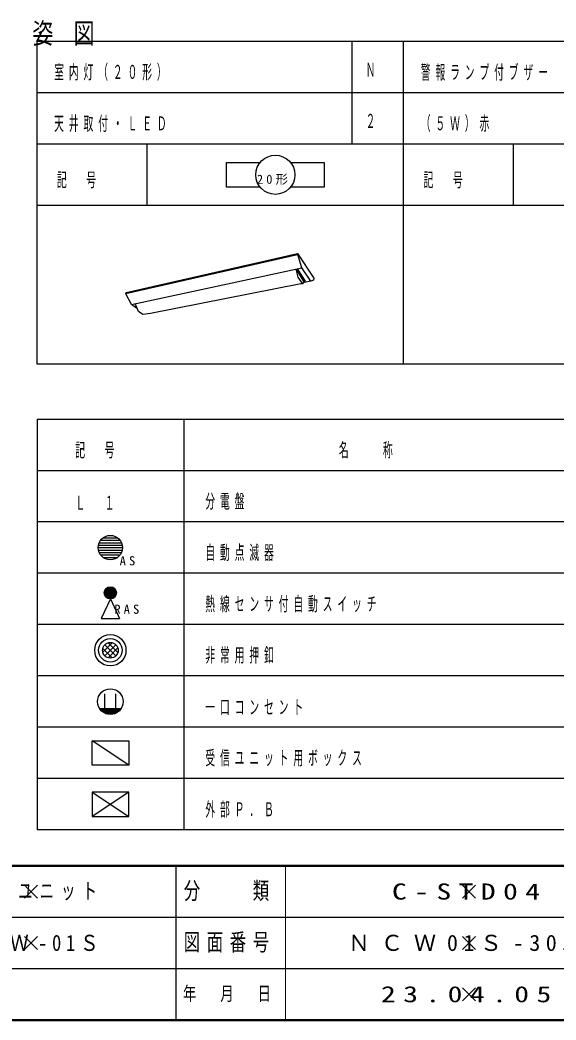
# Model space of a CAD drawing. Units: millimetres on the paper, enlarged 30 times. Extents: x -11550 to 0, y -44550 to 8010.
# Drawn here: x -4687 to -2494, y -35640 to -31549 of the extents above; entities that cross this region are included whole.
import ezdxf
from ezdxf.enums import TextEntityAlignment as Align

# ---------------------------------------------------------------- set-up
doc = ezdxf.new("R2010")
doc.units = ezdxf.units.MM
doc.header["$LTSCALE"] = 30
doc.layers.add('layer1', color=4, linetype='Continuous', lineweight=25)
doc.styles.add('ＭＳ ゴシック', font='')
doc.styles.get('ＭＳ ゴシック').set_extended_font_data('MS Gothic')

# ---------------------------------------------------------------- blocks, each defined once
blk = doc.blocks.new('x')
at = {"color": 0, "linetype": 'Continuous', "lineweight": -2}
for p, q in [((-0.884, -0.884), (0.884, 0.884)), ((0.884, -0.884), (-0.884, 0.884))]:
    blk.add_line(p, q, dxfattribs=at)

msp = doc.modelspace()

# ---------------------------------------------------------------- linework, layer by layer
at = {"layer": 'layer1', "color": 3}
for p, q in [((-3117.27, -31637.48), (-4617.27, -31637.48)), ((-4617.27, -32957.48), (-4617.27, -31637.48)), ((-1617.27, -31637.48), (-3117.27, -31637.48)), ((-3117.27, -32957.48), (-3117.27, -31637.48)), ((-3117.27, -32057.48), (-4617.27, -32057.48)), ((-4167.27, -32307.48), (-4167.27, -32057.48)), ((-1617.27, -32057.48), (-3117.27, -32057.48)), ((-2667.27, -32307.48), (-2667.27, -32057.48)), ((-3117.27, -32307.48), (-4617.27, -32307.48)), ((-1617.27, -32307.48), (-3117.27, -32307.48)), ((-3550.99, -32509.59), (-4253.86, -32669.64)), ((-4252.06, -32664.25), (-3551.63, -32503.84)), ((-3533.66, -32563.14), (-3551.63, -32503.84)), ((-3551.63, -32503.84), (-3485.14, -32604.83)), ((-4231.22, -32712.77), (-3533.31, -32563.67)), ((-3548.76, -32600.65), (-3557.43, -32568.99)), ((-3557.43, -32568.99), (-3523.9, -32623.67)), ((-3555.48, -32571.98), (-3549.48, -32570.69)), ((-3549.48, -32570.69), (-3555.48, -32571.98)), ((-3555.06, -32572.62), (-3549.06, -32571.33)), ((-3550.43, -32579.7), (-3544.43, -32578.41)), ((-3518.6, -32617.96), (-3549.48, -32570.69)), ((-3530.71, -32626.93), (-3548.76, -32600.65)), ((-3497.36, -32617.41), (-3533.66, -32563.14)), ((-3537.28, -32627.84), (-4152.66, -32749.47)), ((-3528.99, -32628.19), (-3537.28, -32627.84)), ((-3523.9, -32623.67), (-3530.71, -32626.93)), ((-3524.61, -32619.24), (-3518.6, -32617.96)), ((-3497.36, -32617.41), (-3522.97, -32622.85)), ((-3485.86, -32613.46), (-3497.36, -32617.41)), ((-3485.14, -32604.83), (-3485.86, -32613.46)), ((-4253.86, -32669.64), (-4252.06, -32664.25)), ((-4231.22, -32712.77), (-4253.86, -32669.64)), ((-4209.65, -32728.29), (-4231.22, -32712.77)), ((-4202.02, -32740.96), (-4215.92, -32709.4)), ((-4183.96, -32753.33), (-4202.02, -32740.96)), ((-4152.66, -32749.47), (-4183.96, -32753.33)), ((-3117.27, -32957.48), (-4617.27, -32957.48)), ((-1617.27, -32957.48), (-3117.27, -32957.48)), ((-4617.27, -33182.58), (-492.27, -33182.58)), ((-4617.27, -33182.58), (-4617.27, -34862.58)), ((-4017.27, -33182.58), (-4017.27, -34862.58)), ((-4617.27, -33392.58), (-492.27, -33392.58)), ((-492.27, -34862.58), (-4617.27, -34862.58))]:
    msp.add_line(p, q, dxfattribs=at)
at = {"layer": 'layer1'}
for p, q in [((-3327.27, -32057.48), (-3327.27, -31637.48)), ((-3117.27, -31847.48), (-4617.27, -31847.48)), ((-1617.27, -31847.48), (-3117.27, -31847.48)), ((-492.27, -33602.58), (-4617.27, -33602.58)), ((-492.27, -33812.58), (-4617.27, -33812.58)), ((-492.27, -34022.58), (-4617.27, -34022.58)), ((-492.27, -34232.58), (-4617.27, -34232.58)), ((-492.27, -34442.58), (-4617.27, -34442.58)), ((-4242.27, -34597.58), (-4392.27, -34497.58)), ((-492.27, -34652.58), (-4617.27, -34652.58)), ((-4392.27, -34707.95), (-4242.27, -34807.95)), ((-4242.27, -34707.95), (-4392.27, -34807.95))]:
    msp.add_line(p, q, dxfattribs=at)
at = {"layer": 'layer1', "color": 20}
for p, q in [((-3842.27, -32132.48), (-3704.72, -32132.48)), ((-3842.27, -32232.48), (-3842.27, -32132.48)), ((-3579.82, -32132.48), (-3442.27, -32132.48)), ((-3442.27, -32132.48), (-3442.27, -32232.48)), ((-3704.72, -32232.48), (-3842.27, -32232.48)), ((-3442.27, -32232.48), (-3579.82, -32232.48)), ((-4347.27, -33667.58), (-4287.27, -33667.58)), ((-4367.27, -33707.58), (-4267.27, -33707.58)), ((-4366.26, -33697.58), (-4268.28, -33697.58)), ((-4363.09, -33687.58), (-4271.44, -33687.58)), ((-4357.27, -33677.58), (-4277.27, -33677.58)), ((-4366.26, -33717.58), (-4268.28, -33717.58)), ((-4363.09, -33727.58), (-4271.44, -33727.58)), ((-4357.27, -33737.58), (-4277.27, -33737.58)), ((-4347.27, -33747.58), (-4287.27, -33747.58)), ((-4342.27, -33892.58), (-4292.27, -33892.58)), ((-4341.76, -33887.58), (-4292.77, -33887.58)), ((-4341.76, -33897.58), (-4292.77, -33897.58)), ((-4340.18, -33882.58), (-4294.36, -33882.58)), ((-4340.18, -33902.58), (-4294.36, -33902.58)), ((-4337.27, -33877.58), (-4297.27, -33877.58)), ((-4337.27, -33907.58), (-4297.27, -33907.58)), ((-4332.27, -33872.58), (-4302.27, -33872.58)), ((-4332.27, -33912.58), (-4302.27, -33912.58)), ((-4317.27, -33917.58), (-4354.57, -33997.58)), ((-4317.27, -33917.58), (-4279.96, -33997.58)), ((-4354.57, -33997.58), (-4279.96, -33997.58)), ((-4347.67, -34135.58), (-4309.27, -34097.18)), ((-4294.87, -34149.98), (-4339.67, -34105.18)), ((-4339.67, -34149.98), (-4294.87, -34105.18)), ((-4286.87, -34137.18), (-4326.87, -34097.18)), ((-4309.27, -34157.98), (-4347.67, -34119.58)), ((-4326.87, -34157.98), (-4286.87, -34117.98)), ((-4339.77, -34366.08), (-4339.77, -34306.08)), ((-4294.77, -34366.08), (-4294.77, -34306.08)), ((-4361.37, -34366.08), (-4273.17, -34366.08)), ((-4357.69, -34371.08), (-4276.85, -34371.08)), ((-4352.96, -34376.08), (-4281.58, -34376.08)), ((-4346.66, -34381.08), (-4287.87, -34381.08)), ((-4337.37, -34386.08), (-4297.17, -34386.08)), ((-4392.27, -34597.58), (-4392.27, -34497.58)), ((-4392.27, -34497.58), (-4242.27, -34497.58)), ((-4242.27, -34497.58), (-4242.27, -34597.58)), ((-4242.27, -34597.58), (-4392.27, -34597.58)), ((-4392.27, -34707.95), (-4392.27, -34807.95)), ((-4242.27, -34707.95), (-4392.27, -34707.95)), ((-4242.27, -34807.95), (-4242.27, -34707.95)), ((-4392.27, -34807.95), (-4242.27, -34807.95))]:
    msp.add_line(p, q, dxfattribs=at)
at = {"layer": 'layer1', "color": 7, "lineweight": 50}
for p, q in [((-11550, -35010), (0, -35010)), ((-11550, -35640), (0, -35640))]:
    msp.add_line(p, q, dxfattribs=at)
at = {"layer": 'layer1', "color": 6}
for p, q in [((-4050, -35010), (-4050, -35640)), ((-5625, -35220), (-2100, -35220)), ((-7275, -35430), (0, -35430))]:
    msp.add_line(p, q, dxfattribs=at)
at = {"layer": 'layer1', "color": 7, "lineweight": 13}
msp.add_line((-3600, -35010), (-3600, -35640), dxfattribs=at)
at = {"layer": 'layer1', "color": 20}
for centre, radius in [((-3642.27, -32182.48), 80), ((-4317.27, -33707.58), 50), ((-4317.27, -33892.58), 25), ((-4317.27, -34127.58), 64), ((-4317.27, -34127.58), 48), ((-4317.27, -34127.58), 32), ((-4317.27, -34337.58), 52.5)]:
    msp.add_circle(centre, radius, dxfattribs=at)

# ---------------------------------------------------------------- block references
at = {"layer": 'layer1', "color": 7, "xscale": 30, "yscale": 30}
for p in [(-4642.5, -35115), (-2850, -35115), (-4642.5, -35325), (-2850, -35325), (-2850, -35535)]:
    msp.add_blockref('x', p, dxfattribs=at)

# ---------------------------------------------------------------- texts
at = {"layer": 'layer1', "color": 3, "style": 'ＭＳ ゴシック', "width": 0.5}
for s, p in [('Ｎ', (-3272.69, -31797.64)), ('２', (-3272.69, -32007.64))]:
    msp.add_text(s, height=57.18, dxfattribs=at).set_placement(p, align=Align.BOTTOM_LEFT)
at = {"layer": 'layer1', "color": 6, "insert": (-4636.32, -31654.43), "char_height": 83.8, "attachment_point": 7, "style": 'ＭＳ ゴシック'}
msp.add_mtext('\\T1.97;\\W0.75;姿図', dxfattribs=at)
at = {"layer": 'layer1', "color": 3, "char_height": 57.18, "attachment_point": 7, "style": 'ＭＳ ゴシック'}
for s, insert in [('\\T1.5;\\W0.5;室内灯（２０形）', (-4547.13, -31797.64)), ('\\T1.5;\\W0.5;警報ランプ付ブザー', (-3047.13, -31797.64)), ('\\T1.5;\\W0.5;天井取付・ＬＥＤ', (-4547.13, -32007.64)), ('\\T1.5;\\W0.5;（５Ｗ）赤', (-3047.13, -32007.64)), ('\\T1.5;\\W0.5;記\u3000号', (-4535.69, -32237.64)), ('\\T1.5;\\W0.5;記\u3000号', (-3035.69, -32237.64)), ('\\T1.5;\\W0.5;記\u3000号', (-4460.69, -33342.74)), ('\\T1.5;\\W0.5;名\u3000\u3000称', (-3382.19, -33342.74)), ('\\T1.5;\\W0.5;Ｌ\u3000１', (-4460.69, -33552.74)), ('\\T1.5;\\W0.5;分電盤', (-3928.69, -33552.74)), ('\\T1.5;\\W0.5;自動点滅器', (-3928.69, -33762.74)), ('\\T1.5;\\W0.5;熱線センサ付自動スイッチ', (-3928.69, -33972.74)), ('\\T1.5;\\W0.5;非常用押釦', (-3928.69, -34182.74)), ('\\T1.5;\\W0.5;一口コンセント', (-3928.69, -34392.74)), ('\\T1.5;\\W0.5;受信ユニット用ボックス', (-3928.69, -34602.74)), ('\\T1.5;\\W0.5;外部Ｐ．Ｂ', (-3928.69, -34812.74))]:
    msp.add_mtext(s, dxfattribs=dict(at, insert=insert))
at = {"layer": 'layer1', "color": 2, "char_height": 37.39, "attachment_point": 7, "style": 'ＭＳ ゴシック'}
for s, insert in [('\\T1.5;20形', (-3717.69, -32223.63)), ('\\T1.5;AS', (-4279.11, -33780.64)), ('\\T1.5;RAS', (-4300.78, -33978.81))]:
    msp.add_mtext(s, dxfattribs=dict(at, insert=insert))
at = {"layer": 'layer1', "color": 7, "char_height": 65.98, "attachment_point": 4, "style": 'ＭＳ ゴシック'}
for s, insert in [('\\T1.5;\\W0.65;トイレユニット', (-4957.5, -35115)), ('\\T1.5;\\W1.35;C-STD04', (-3165, -35115)), ('\\T1.5;\\W0.85;ＮＣＷ-01Ｓ', (-4957.5, -35325)), ('\\T1.5;ＮＣＷ01Ｓ-3050', (-3345, -35325)), ('\\T1.5;\\W1.35;23.04.05', (-3210, -35535))]:
    msp.add_mtext(s, dxfattribs=dict(at, insert=insert))
at = {"layer": 'layer1', "attachment_point": 4, "style": 'ＭＳ ゴシック'}
for s, insert, char_height in [('\\T1.4;\\W0.7;分\u3000\u3000類', (-4017, -35115), 70.38), ('\\T1.4;\\W0.7;図面番号', (-4017, -35325), 70.38), ('\\T1.4;\\W0.7;年\u3000月\u3000日', (-4020, -35535), 57.18)]:
    msp.add_mtext(s, dxfattribs=dict(at, insert=insert, char_height=char_height))

doc.saveas('drawing.dxf')
